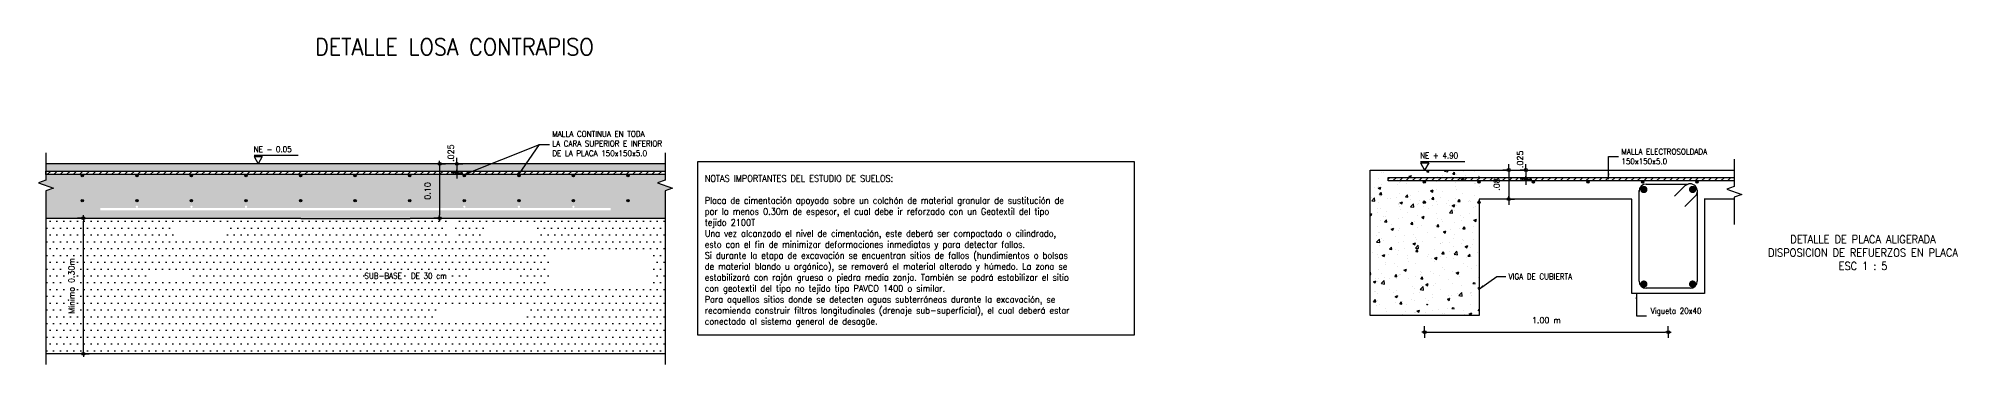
# Model space of a CAD drawing. Header units: feet. Extents: x -398 to 164, y -304 to 319.
# Drawn here: x -240.57 to -235.29, y -154.5 to -153.6 of the extents above; entities that cross this region are included whole.
import ezdxf

# ---------------------------------------------------------------- set-up
doc = ezdxf.new("R2010")
doc.units = ezdxf.units.FT
doc.header["$MEASUREMENT"] = 0
doc.layers.get('DEFPOINTS').update_dxf_attribs({"lineweight": 0})
for name, color, linetype in [('ACERO-2', 11, 'Continuous'), ('ACERO-3', 4, 'Continuous'), ('ACERO-4', 2, 'Continuous'), ('DIM', 7, 'Continuous'), ('ESTR', 7, 'Continuous'), ('FLECHAS', 7, 'Continuous'), ('HATCH', 9, 'Continuous'), ('HATCH-COL', 9, 'Continuous'), ('PLACA', 3, 'Continuous'), ('PROV', 4, 'Continuous'), ('TEXTO', 7, 'Continuous')]:
    doc.layers.add(name, color=color, linetype=linetype)
doc.layers.add('TX', color=60, linetype='Continuous', lineweight=0)
doc.styles.add('D010N', font='romans.shx', dxfattribs={"height": 0.016})
doc.styles.add('ROMANS', font='romans.shx', dxfattribs={"width": 0.9})
doc.styles.add('SETEYCO', font='ROMANS.shx', dxfattribs={"width": 0.9, "height": 0.24})
doc.dimstyles.new('D010', dxfattribs={"dimtxt": 0.15, "dimasz": 0.008, "dimexe": 0, "dimexo": 0, "dimgap": 0.025, "dimtad": 1, "dimzin": 4, "dimdsep": 46, "dimtxsty": 'D010N', "dimblk1": 'DIMBLK', "dimblk2": 'DIMBLK', "dimsah": 1, "dimcen": 0.09, "dimse1": 1, "dimse2": 1, "dimclrd": 9, "dimclre": 256, "dimclrt": 256, "dimadec": 0, "dimazin": 0, "dimtfac": 6, "dimtix": 1, "dimtmove": 2, "dimatfit": 3, "dimfxl": 1, "dimtvp": 0.466667, "dimtolj": 1, "dimtzin": 4, "dimarcsym": 0})
doc.dimstyles.new('D010$7', dxfattribs={"dimtxt": 0.016, "dimasz": 0.016, "dimexe": 0, "dimexo": 0, "dimgap": 0.025, "dimtad": 1, "dimzin": 4, "dimdsep": 46, "dimtxsty": 'D010N', "dimblk1": 'DIMBLK', "dimblk2": 'DIMBLK', "dimsah": 1, "dimcen": 0.09, "dimse1": 1, "dimse2": 1, "dimclrd": 9, "dimclre": 256, "dimclrt": 256, "dimadec": 0, "dimazin": 0, "dimtfac": 6, "dimtix": 1, "dimtmove": 2, "dimatfit": 3, "dimfxl": 1, "dimtvp": 0.466667, "dimtolj": 1, "dimtzin": 4, "dimarcsym": 0})

# ---------------------------------------------------------------- blocks, each defined once
blk = doc.blocks.new('DIMBLK')
for q in [(0, 2), (0, -2), (-1, 0), (1, 0)]:
    blk.add_line((0, 0), q)
blk.add_circle((0, 0), 0.5)
blk = doc.blocks.new('*D365')
at = {"layer": 'DEFPOINTS', "color": 0, "transparency": 16777216}
for p in [(-240.5489, -153.9715), (-239.5477, -153.9465), (-239.4191, -153.9715)]:
    blk.add_point(p, dxfattribs=at)
at = {"layer": 'DIM', "color": 9, "lineweight": -2, "transparency": 16777216}
for p, q in [((-239.4191, -153.9385), (-239.4191, -153.9305)), ((-239.4191, -153.9465), (-239.4191, -153.9715)), ((-239.4191, -153.9795), (-239.4191, -153.9875))]:
    blk.add_line(p, q, dxfattribs=at)
at = {"layer": 'DIM', "color": 9, "lineweight": -2, "transparency": 16777216, "xscale": 0.008, "yscale": 0.008, "zscale": 0.008}
for p, rotation in [((-239.4191, -153.9465), 270), ((-239.4191, -153.9715), 90)]:
    blk.add_blockref('DIMBLK', p, dxfattribs=dict(at, rotation=rotation))
at = {"layer": 'DIM', "transparency": 16777216, "insert": (-239.4355, -153.9173), "char_height": 0.016, "attachment_point": 5, "rotation": 90, "style": 'D010N'}
blk.add_mtext('\\A1;.025', dxfattribs=at)
blk = doc.blocks.new('*D366')
at = {"layer": 'DEFPOINTS', "color": 0, "transparency": 16777216}
for p in [(-239.4191, -153.9465), (-239.4666, -154.0965), (-239.4191, -154.0965)]:
    blk.add_point(p, dxfattribs=at)
at = {"layer": 'DIM', "color": 9, "lineweight": -2, "transparency": 16777216}
blk.add_line((-239.4666, -153.9545), (-239.4666, -154.0885), dxfattribs=at)
at = {"layer": 'DIM', "color": 9, "lineweight": -2, "transparency": 16777216, "xscale": 0.008, "yscale": 0.008, "zscale": 0.008}
for p, rotation in [((-239.4666, -153.9465), 90), ((-239.4666, -154.0965), 270)]:
    blk.add_blockref('DIMBLK', p, dxfattribs=dict(at, rotation=rotation))
at = {"layer": 'DIM', "transparency": 16777216, "insert": (-239.4996, -154.0215), "char_height": 0.016, "attachment_point": 5, "rotation": 90, "style": 'D010N'}
blk.add_mtext('\\A1;0.10', dxfattribs=at)
blk = doc.blocks.new('nivel100')
at = {"layer": 'TEXTO'}
for p, q in [((-0.113, 0.238), (1.102, 0.238)), ((-0.113, 0.199), (0.112, 0.199)), ((-0.113, 0.199), (0, 0)), ((0.112, 0.199), (0, 0))]:
    blk.add_line(p, q, dxfattribs=at)
at = {"layer": 'TEXTO', "style": 'ROMANS', "width": 0.9}
blk.add_attdef('NE+0.00', (-0.123, 0.318), '', height=0.16, dxfattribs=at)
blk = doc.blocks.new('*D367')
at = {"layer": 'DEFPOINTS', "color": 0, "transparency": 16777216}
for p in [(-240.5489, -154.0965), (-240.4456, -154.0965), (-240.5489, -154.4694)]:
    blk.add_point(p, dxfattribs=at)
at = {"layer": 'TEXTO', "color": 9, "lineweight": -2, "transparency": 16777216}
blk.add_line((-240.4456, -154.4614), (-240.4456, -154.1045), dxfattribs=at)
at = {"layer": 'TEXTO', "color": 9, "lineweight": -2, "transparency": 16777216, "xscale": 0.008, "yscale": 0.008, "zscale": 0.008}
for p, rotation in [((-240.4456, -154.0965), 90), ((-240.4456, -154.4694), 270)]:
    blk.add_blockref('DIMBLK', p, dxfattribs=dict(at, rotation=rotation))
at = {"layer": 'TEXTO', "transparency": 16777216, "insert": (-240.4786, -154.2829), "char_height": 0.016, "attachment_point": 5, "rotation": 90, "style": 'D010N'}
blk.add_mtext('\\A1;Mínimo 0.30m', dxfattribs=at)
blk = doc.blocks.new('*D363')
at = {"layer": 'DEFPOINTS', "color": 0, "transparency": 16777216}
for p in [(-236.8589, -153.9888), (-236.6089, -153.9638), (-236.4803, -153.9888)]:
    blk.add_point(p, dxfattribs=at)
at = {"layer": 'DIM', "color": 9, "lineweight": -2, "transparency": 16777216}
for p, q in [((-236.4803, -153.9558), (-236.4803, -153.9478)), ((-236.4803, -153.9638), (-236.4803, -153.9888)), ((-236.4803, -153.9968), (-236.4803, -154.0048))]:
    blk.add_line(p, q, dxfattribs=at)
at = {"layer": 'DIM', "color": 9, "lineweight": -2, "transparency": 16777216, "xscale": 0.008, "yscale": 0.008, "zscale": 0.008}
for p, rotation in [((-236.4803, -153.9638), 270), ((-236.4803, -153.9888), 90)]:
    blk.add_blockref('DIMBLK', p, dxfattribs=dict(at, rotation=rotation))
at = {"layer": 'DIM', "transparency": 16777216, "insert": (-236.4966, -153.9346), "char_height": 0.016, "attachment_point": 5, "rotation": 90, "style": 'D010N'}
blk.add_mtext('\\A1;.025', dxfattribs=at)
blk = doc.blocks.new('*D364')
at = {"layer": 'DEFPOINTS', "color": 0, "transparency": 16777216}
for p in [(-236.4803, -153.9638), (-236.5278, -154.0439), (-236.4803, -154.0439)]:
    blk.add_point(p, dxfattribs=at)
at = {"layer": 'DIM', "color": 9, "lineweight": -2, "transparency": 16777216}
for p, q in [((-236.5278, -153.9558), (-236.5278, -153.9478)), ((-236.5278, -153.9638), (-236.5278, -154.0439)), ((-236.5278, -154.0519), (-236.5278, -154.0599))]:
    blk.add_line(p, q, dxfattribs=at)
at = {"layer": 'DIM', "color": 9, "lineweight": -2, "transparency": 16777216, "xscale": 0.008, "yscale": 0.008, "zscale": 0.008}
for p, rotation in [((-236.5278, -153.9638), 270), ((-236.5278, -154.0439), 90)]:
    blk.add_blockref('DIMBLK', p, dxfattribs=dict(at, rotation=rotation))
at = {"layer": 'DIM', "transparency": 16777216, "insert": (-236.5608, -154.0038), "char_height": 0.016, "attachment_point": 5, "rotation": 90, "style": 'D010N'}
blk.add_mtext('\\A1;.08', dxfattribs=at)
blk = doc.blocks.new('*D368')
at = {"layer": 'DEFPOINTS', "color": 0, "transparency": 16777216}
for p in [(-236.0892, -154.3038), (-236.7589, -154.3638), (-236.0892, -154.4099)]:
    blk.add_point(p, dxfattribs=at)
at = {"layer": 'DIM', "color": 9, "lineweight": -2, "transparency": 16777216}
blk.add_line((-236.7509, -154.4099), (-236.0972, -154.4099), dxfattribs=at)
at = {"layer": 'DIM', "color": 9, "lineweight": -2, "transparency": 16777216, "xscale": 0.008, "yscale": 0.008, "zscale": 0.008, "rotation": 180}
blk.add_blockref('DIMBLK', (-236.7589, -154.4099), dxfattribs=at)
at = {"layer": 'DIM', "color": 9, "lineweight": -2, "transparency": 16777216, "xscale": 0.008, "yscale": 0.008, "zscale": 0.008}
blk.add_blockref('DIMBLK', (-236.0892, -154.4099), dxfattribs=at)
at = {"layer": 'DIM', "transparency": 16777216, "insert": (-236.4241, -154.3769), "char_height": 0.016, "attachment_point": 5, "style": 'D010N'}
blk.add_mtext('\\A1;1.00 m', dxfattribs=at)

msp = doc.modelspace()

# ---------------------------------------------------------------- hatches: boundary and pattern name
at = {"layer": 'ACERO-3'}
h = msp.add_hatch(color=256, dxfattribs=at)
edge = h.paths.add_edge_path()
edge.add_arc((-240.4487, -153.9795), 0.00325, 0, 360)
h = msp.add_hatch(color=256, dxfattribs=at)
edge = h.paths.add_edge_path()
edge.add_arc((-240.2987, -153.9795), 0.00325, 0, 360)
h = msp.add_hatch(color=256, dxfattribs=at)
edge = h.paths.add_edge_path()
edge.add_arc((-240.1487, -153.9795), 0.00325, 0, 360)
h = msp.add_hatch(color=256, dxfattribs=at)
edge = h.paths.add_edge_path()
edge.add_arc((-239.9987, -153.9795), 0.00325, 0, 360)
h = msp.add_hatch(color=256, dxfattribs=at)
edge = h.paths.add_edge_path()
edge.add_arc((-239.8487, -153.9795), 0.00325, 0, 360)
h = msp.add_hatch(color=256, dxfattribs=at)
edge = h.paths.add_edge_path()
edge.add_arc((-239.6987, -153.9795), 0.00325, 0, 360)
h = msp.add_hatch(color=256, dxfattribs=at)
edge = h.paths.add_edge_path()
edge.add_arc((-239.5487, -153.9795), 0.00325, 0, 360)
h = msp.add_hatch(color=256, dxfattribs=at)
edge = h.paths.add_edge_path()
edge.add_arc((-239.3987, -153.9795), 0.00325, 0, 360)
h = msp.add_hatch(color=256, dxfattribs=at)
edge = h.paths.add_edge_path()
edge.add_arc((-239.2487, -153.9795), 0.00325, 0, 360)
h = msp.add_hatch(color=256, dxfattribs=at)
edge = h.paths.add_edge_path()
edge.add_arc((-239.0987, -153.9795), 0.00325, 0, 360)
h = msp.add_hatch(color=256, dxfattribs=at)
edge = h.paths.add_edge_path()
edge.add_arc((-238.9487, -153.9795), 0.00325, 0, 360)
h = msp.add_hatch(color=256, dxfattribs=at)
edge = h.paths.add_edge_path()
edge.add_arc((-236.7598, -153.9969), 0.00325, 0, 360)
h = msp.add_hatch(color=256, dxfattribs=at)
edge = h.paths.add_edge_path()
edge.add_arc((-236.6098, -153.9969), 0.00325, 0, 360)
h = msp.add_hatch(color=256, dxfattribs=at)
edge = h.paths.add_edge_path()
edge.add_arc((-236.4598, -153.9969), 0.00325, 0, 360)
h = msp.add_hatch(color=256, dxfattribs=at)
edge = h.paths.add_edge_path()
edge.add_arc((-236.3098, -153.9969), 0.00325, 0, 360)
h = msp.add_hatch(color=256, dxfattribs=at)
edge = h.paths.add_edge_path()
edge.add_arc((-236.1598, -153.9969), 0.00325, 0, 360)
h = msp.add_hatch(color=256, dxfattribs=at)
edge = h.paths.add_edge_path()
edge.add_arc((-236.0098, -153.9969), 0.00325, 0, 360)
h = msp.add_hatch(color=256, dxfattribs=at)
edge = h.paths.add_edge_path()
edge.add_arc((-240.4487, -154.0481), 0.00325, 0, 360)
h = msp.add_hatch(color=256, dxfattribs=at)
edge = h.paths.add_edge_path()
edge.add_arc((-240.2987, -154.0481), 0.00325, 0, 360)
h = msp.add_hatch(color=256, dxfattribs=at)
edge = h.paths.add_edge_path()
edge.add_arc((-240.1487, -154.0481), 0.00325, 0, 360)
h = msp.add_hatch(color=256, dxfattribs=at)
edge = h.paths.add_edge_path()
edge.add_arc((-239.9987, -154.0481), 0.00325, 0, 360)
h = msp.add_hatch(color=256, dxfattribs=at)
edge = h.paths.add_edge_path()
edge.add_arc((-239.8487, -154.0481), 0.00325, 0, 360)
h = msp.add_hatch(color=256, dxfattribs=at)
edge = h.paths.add_edge_path()
edge.add_arc((-239.6987, -154.0481), 0.00325, 0, 360)
h = msp.add_hatch(color=256, dxfattribs=at)
edge = h.paths.add_edge_path()
edge.add_arc((-239.5487, -154.0481), 0.00325, 0, 360)
h = msp.add_hatch(color=256, dxfattribs=at)
edge = h.paths.add_edge_path()
edge.add_arc((-239.3987, -154.0481), 0.00325, 0, 360)
h = msp.add_hatch(color=256, dxfattribs=at)
edge = h.paths.add_edge_path()
edge.add_arc((-239.2487, -154.0481), 0.00325, 0, 360)
h = msp.add_hatch(color=256, dxfattribs=at)
edge = h.paths.add_edge_path()
edge.add_arc((-239.0987, -154.0481), 0.00325, 0, 360)
h = msp.add_hatch(color=256, dxfattribs=at)
edge = h.paths.add_edge_path()
edge.add_arc((-238.9487, -154.0481), 0.00325, 0, 360)
h = msp.add_hatch(color=256, dxfattribs=at)
edge = h.paths.add_edge_path()
edge.add_arc((-236.7598, -154.0523), 0.00325, 0, 360)
h = msp.add_hatch(color=256, dxfattribs=at)
edge = h.paths.add_edge_path()
edge.add_arc((-236.6098, -154.0523), 0.00325, 0, 360)
at = {"layer": 'HATCH'}
h = msp.add_hatch(dxfattribs=at)
h.set_pattern_fill('AR-CONC', color=256, scale=0.01, style=0)
h.set_pattern_definition([(50, (74.89401, 4.857567), (0.071726018, -0.0062752135), [0.0075, -0.0825]), (355, (74.89401, 4.85757), (-0.013875133, 0.075219213), [0.006, -0.066]), (100.451444, (74.89999, 4.857044), (0.057850885, 0.068943999), [0.006374019, -0.070114211]), (46.1842, (74.89401, 4.87757), (0.106724133, -0.016551928), [0.01125, -0.12375]), (96.635635, (74.90291, 4.87619), (0.093466195, 0.09741186), [0.009561034, -0.105171376]), (351.184164, (74.89401, 4.87757), (0.093466195, 0.09741186), [0.009, -0.099]), (21, (74.90401, 4.872567), (0.059690705, -0.040261889), [0.0075, -0.0825]), (326, (74.90401, 4.87257), (0.024331533, 0.072515005), [0.006, -0.066]), (71.451445, (74.908986, 4.86921), (0.084022238, 0.032253115), [0.006374019, -0.070114211]), (37.5, (74.894012, 4.857567), (0.0012159855, 0.0332893854), [0, -0.0652, 0, -0.067, 0, -0.06625]), (7.5, (74.89401, 4.857567), (0.0263069537, 0.0394411712), [0, -0.0382, 0, -0.0637, 0, -0.02525]), (327.5, (74.871712, 4.857567), (0.0533822436, -0.0022554872), [0, -0.025, 0, -0.078, 0, -0.1035]), (317.5, (74.86171, 4.857567), (0.058318617, 0.010010498), [0, -0.0325, 0, -0.0518, 0, -0.0735])])
edge = h.paths.add_edge_path()
edge.add_line((-239.5477, -154.0965), (-238.8466, -154.0965))
edge.add_line((-238.8466, -154.0965), (-238.8466, -154.0215))
edge.add_line((-238.8466, -154.0215), (-238.826, -154.014))
edge.add_line((-238.826, -154.014), (-238.8672, -153.999))
edge.add_line((-238.8672, -153.999), (-238.8466, -153.9915))
edge.add_line((-238.8466, -153.9915), (-238.8466, -153.9762))
edge.add_line((-238.8466, -153.9762), (-238.9487, -153.9762))
edge.add_arc((-238.9487, -153.9795), 0.00325, 0, 90, ccw=False)
edge.add_arc((-238.9487, -153.9795), 0.00325, -180, 0, ccw=False)
edge.add_arc((-238.9487, -153.9795), 0.00325, 90, 180, ccw=False)
edge.add_line((-238.9487, -153.9762), (-239.0987, -153.9762))
edge.add_arc((-239.0987, -153.9795), 0.00325, 0, 90, ccw=False)
edge.add_arc((-239.0987, -153.9795), 0.00325, -180, 0, ccw=False)
edge.add_arc((-239.0987, -153.9795), 0.00325, 90, 180, ccw=False)
edge.add_line((-239.0987, -153.9762), (-239.2487, -153.9762))
edge.add_arc((-239.2487, -153.9795), 0.00325, 0, 90, ccw=False)
edge.add_arc((-239.2487, -153.9795), 0.00325, -180, 0, ccw=False)
edge.add_arc((-239.2487, -153.9795), 0.00325, 90, 180, ccw=False)
edge.add_line((-239.2487, -153.9762), (-239.3987, -153.9762))
edge.add_arc((-239.3987, -153.9795), 0.00325, 0, 90, ccw=False)
edge.add_arc((-239.3987, -153.9795), 0.00325, -180, 0, ccw=False)
edge.add_arc((-239.3987, -153.9795), 0.00325, 90, 180, ccw=False)
edge.add_line((-239.3987, -153.9762), (-239.5487, -153.9762))
edge.add_arc((-239.5487, -153.9795), 0.00325, 0, 90, ccw=False)
edge.add_arc((-239.5487, -153.9795), 0.00325, -180, 0, ccw=False)
edge.add_arc((-239.5487, -153.9795), 0.00325, 90, 180, ccw=False)
edge.add_line((-239.5487, -153.9762), (-239.6987, -153.9762))
edge.add_arc((-239.6987, -153.9795), 0.00325, 0, 90, ccw=False)
edge.add_arc((-239.6987, -153.9795), 0.00325, -180, 0, ccw=False)
edge.add_arc((-239.6987, -153.9795), 0.00325, 90, 180, ccw=False)
edge.add_line((-239.6987, -153.9762), (-239.8487, -153.9762))
edge.add_arc((-239.8487, -153.9795), 0.00325, 0, 90, ccw=False)
edge.add_arc((-239.8487, -153.9795), 0.00325, -180, 0, ccw=False)
edge.add_arc((-239.8487, -153.9795), 0.00325, 90, 180, ccw=False)
edge.add_line((-239.8487, -153.9762), (-239.9987, -153.9762))
edge.add_arc((-239.9987, -153.9795), 0.00325, 0, 90, ccw=False)
edge.add_arc((-239.9987, -153.9795), 0.00325, -180, 0, ccw=False)
edge.add_arc((-239.9987, -153.9795), 0.00325, 90, 180, ccw=False)
edge.add_line((-239.9987, -153.9762), (-240.1487, -153.9762))
edge.add_arc((-240.1487, -153.9795), 0.00325, 0, 90, ccw=False)
edge.add_arc((-240.1487, -153.9795), 0.00325, -180, 0, ccw=False)
edge.add_arc((-240.1487, -153.9795), 0.00325, 90, 180, ccw=False)
edge.add_line((-240.1487, -153.9762), (-240.2987, -153.9762))
edge.add_arc((-240.2987, -153.9795), 0.00325, 0, 90, ccw=False)
edge.add_arc((-240.2987, -153.9795), 0.00325, -180, 0, ccw=False)
edge.add_arc((-240.2987, -153.9795), 0.00325, 90, 180, ccw=False)
edge.add_line((-240.2987, -153.9762), (-240.4487, -153.9762))
edge.add_arc((-240.4487, -153.9795), 0.00325, 0, 90, ccw=False)
edge.add_arc((-240.4487, -153.9795), 0.00325, -180, 0, ccw=False)
edge.add_arc((-240.4487, -153.9795), 0.00325, 90, 180, ccw=False)
edge.add_line((-240.4487, -153.9762), (-240.5489, -153.9762))
edge.add_line((-240.5489, -153.9762), (-240.5489, -153.9915))
edge.add_line((-240.5489, -153.9915), (-240.5695, -153.999))
edge.add_line((-240.5695, -153.999), (-240.5283, -154.014))
edge.add_line((-240.5283, -154.014), (-240.5489, -154.0215))
edge.add_line((-240.5489, -154.0215), (-240.5489, -154.0965))
edge.add_line((-240.5489, -154.0965), (-239.8477, -154.0965))
edge.add_line((-239.8477, -154.0965), (-239.8477, -154.0969))
edge.add_line((-239.8477, -154.0969), (-239.5477, -154.0969))
edge.add_line((-239.5477, -154.0969), (-239.5477, -154.0965))
edge = h.paths.add_edge_path(flags=16)
edge.add_line((-240.3989, -154.0747), (-240.3989, -154.0682))
edge.add_line((-240.3989, -154.0682), (-240.2987, -154.0682))
edge.add_arc((-240.2987, -154.065), 0.00325, 180, 270, ccw=False)
edge.add_arc((-240.2987, -154.065), 0.00325, 0, 180, ccw=False)
edge.add_arc((-240.2987, -154.065), 0.00325, -90, 0, ccw=False)
edge.add_line((-240.2987, -154.0682), (-240.1487, -154.0682))
edge.add_arc((-240.1487, -154.065), 0.00325, 180, 270, ccw=False)
edge.add_arc((-240.1487, -154.065), 0.00325, 0, 180, ccw=False)
edge.add_arc((-240.1487, -154.065), 0.00325, -90, 0, ccw=False)
edge.add_line((-240.1487, -154.0682), (-239.9987, -154.0682))
edge.add_arc((-239.9987, -154.065), 0.00325, 180, 270, ccw=False)
edge.add_arc((-239.9987, -154.065), 0.00325, 0, 180, ccw=False)
edge.add_arc((-239.9987, -154.065), 0.00325, -90, 0, ccw=False)
edge.add_line((-239.9987, -154.0682), (-239.3987, -154.0682))
edge.add_arc((-239.3987, -154.065), 0.00325, 180, 270, ccw=False)
edge.add_arc((-239.3987, -154.065), 0.00325, 0, 180, ccw=False)
edge.add_arc((-239.3987, -154.065), 0.00325, -90, 0, ccw=False)
edge.add_line((-239.3987, -154.0682), (-239.2487, -154.0682))
edge.add_arc((-239.2487, -154.065), 0.00325, 180, 270, ccw=False)
edge.add_arc((-239.2487, -154.065), 0.00325, 0, 180, ccw=False)
edge.add_arc((-239.2487, -154.065), 0.00325, -90, 0, ccw=False)
edge.add_line((-239.2487, -154.0682), (-239.0987, -154.0682))
edge.add_arc((-239.0987, -154.065), 0.00325, 180, 270, ccw=False)
edge.add_arc((-239.0987, -154.065), 0.00325, 0, 180, ccw=False)
edge.add_arc((-239.0987, -154.065), 0.00325, -90, 0, ccw=False)
edge.add_line((-239.0987, -154.0682), (-238.9966, -154.0682))
edge.add_line((-238.9966, -154.0682), (-238.9966, -154.0747))
edge.add_line((-238.9966, -154.0747), (-240.3989, -154.0747))
h.paths.add_polyline_path([(-238.8466, -153.9465), (-240.5489, -153.9465), (-240.5489, -153.9667), (-238.8466, -153.9667)])
h = msp.add_hatch(dxfattribs=at)
h.set_pattern_fill('ANSI31', color=256, scale=0.1, style=0)
h.set_pattern_definition([(45, (-36.565083, -251.630451), (-0.00883883476, 0.00883883476), [])])
h.paths.add_polyline_path([(-238.8466, -153.9762), (-238.8466, -153.9667), (-240.5489, -153.9667), (-240.5489, -153.9762)])
h = msp.add_hatch(dxfattribs=at)
h.set_pattern_fill('ANSI31', color=256, scale=0.1, style=0)
h.set_pattern_definition([(45, (-33.626227, -251.647829), (-0.00883883476, 0.00883883476), [])])
h.paths.add_polyline_path([(-235.9077, -153.9936), (-235.9077, -153.9841), (-236.8589, -153.9841), (-236.8589, -153.9936)])
at = {"layer": 'HATCH-COL'}
h = msp.add_hatch(dxfattribs=at)
h.set_pattern_fill('DOTS', color=4, scale=0.3)
h.set_pattern_definition([(0, (74.894012, 4.857567), (0.009375, 0.01875), [0, -0.01875])])
h.paths.add_polyline_path([(-238.8466, -154.0965), (-239.5477, -154.0965), (-239.5477, -154.0969), (-239.8477, -154.0969), (-239.8477, -154.0965), (-240.5489, -154.0965), (-240.5489, -154.4694), (-238.8466, -154.4694)])
h.paths.add_polyline_path([(-239.4257, -154.1549), (-239.4257, -154.0989), (-239.4497, -154.0989), (-239.4497, -154.1549)], flags=16)
h.paths.add_polyline_path([(-240.1963, -154.1479), (-240.0503, -154.1479), (-240.0503, -154.1155), (-240.1963, -154.1155)], flags=16)
h.paths.add_polyline_path([(-239.3451, -154.1479), (-239.1992, -154.1479), (-239.1992, -154.1155), (-239.3451, -154.1155)], flags=16)
h.paths.add_polyline_path([(-240.4666, -154.3524), (-240.4666, -154.2134), (-240.4906, -154.2134), (-240.4906, -154.3524)], flags=16)
h.paths.add_polyline_path([(-239.3796, -154.267), (-239.2605, -154.267), (-239.2605, -154.243), (-239.3796, -154.243)], flags=16)
h.paths.add_polyline_path([(-240.2626, -154.267), (-240.1435, -154.267), (-240.1435, -154.243), (-240.2626, -154.243)], flags=16)
h.paths.add_polyline_path([(-239.1608, -154.2777), (-238.8834, -154.2777), (-238.8834, -154.192), (-239.1608, -154.192)], flags=16)
h.paths.add_polyline_path([(-239.4709, -154.3675), (-239.2284, -154.3675), (-239.2284, -154.3405), (-239.4709, -154.3405)], flags=16)

# ---------------------------------------------------------------- linework, layer by layer
at = {"layer": 'ACERO-2'}
for p, q in [((-236.1695, -154.2693), (-236.1695, -154.0206)), ((-236.1495, -154.0025), (-236.034, -154.0025)), ((-236.0716, -154.036), (-236.0433, -154.0077)), ((-236.0433, -154.0643), (-236.015, -154.036)), ((-236.0093, -154.0191), (-236.0093, -154.2693)), ((-236.0293, -154.2893), (-236.1495, -154.2893))]:
    msp.add_line(p, q, dxfattribs=at)
for centre, start, end in [((-236.1495, -154.0225), 90, 180), ((-236.0291, -154.0219), 315, 135), ((-236.1495, -154.2693), 180, 270), ((-236.0293, -154.2693), 270, 0)]:
    msp.add_arc(centre, 0.02, start, end, dxfattribs=at)
at = {"layer": 'ACERO-3'}
for centre in [(-240.4487, -153.9795), (-240.2987, -153.9795), (-240.1487, -153.9795), (-239.9987, -153.9795), (-239.8487, -153.9795), (-239.6987, -153.9795), (-239.5487, -153.9795), (-239.3987, -153.9795), (-239.2487, -153.9795), (-239.0987, -153.9795), (-238.9487, -153.9795), (-236.7598, -153.9969), (-236.6098, -153.9969), (-236.4598, -153.9969), (-236.3098, -153.9969), (-236.1598, -153.9969), (-236.0098, -153.9969), (-240.4487, -154.0481), (-240.2987, -154.0481), (-240.1487, -154.0481), (-239.9987, -154.0481), (-239.8487, -154.0481), (-239.6987, -154.0481), (-239.5487, -154.0481), (-239.3987, -154.0481), (-239.2487, -154.0481), (-239.0987, -154.0481), (-238.9487, -154.0481), (-236.7598, -154.0523), (-236.6098, -154.0523)]:
    msp.add_circle(centre, 0.00325, dxfattribs=at)
at = {"layer": 'ACERO-4'}
for points in [[(-238.8466, -153.9762), (-240.5489, -153.9762), (-240.5489, -153.9667), (-238.8466, -153.9667)], [(-235.9077, -153.9936), (-236.8589, -153.9936), (-236.8589, -153.9841), (-235.9077, -153.9841)]]:
    msp.add_lwpolyline(points, dxfattribs=at)
at = {"layer": 'ESTR', "const_width": 0.01}
for points in [[(-236.1613, -154.0174, 1), (-236.1513, -154.0174, 1)], [(-236.0272, -154.0174, 1), (-236.0172, -154.0174, 1)], [(-236.1613, -154.2777, 1), (-236.1513, -154.2777, 1)], [(-236.0272, -154.2777, 1), (-236.0172, -154.2777, 1)]]:
    msp.add_lwpolyline(points, format="xyb", close=True, dxfattribs=at)
at = {"layer": 'HATCH'}
for p, q in [((-236.8862, -153.9884), (-236.8862, -153.9884)), ((-236.8766, -153.9705), (-236.8766, -153.9705)), ((-236.8717, -153.9718), (-236.8717, -153.9718)), ((-236.8649, -153.9641), (-236.8649, -153.9641)), ((-236.8329, -153.9907), (-236.8329, -153.9907)), ((-236.8258, -153.9963), (-236.8258, -153.9963)), ((-236.8023, -153.9812), (-236.7952, -153.9785)), ((-236.8023, -153.9812), (-236.7973, -153.9845)), ((-236.7973, -153.9845), (-236.7952, -153.9785)), ((-236.7795, -153.9929), (-236.7795, -153.9929)), ((-236.7745, -153.9893), (-236.7745, -153.9893)), ((-236.7719, -153.9946), (-236.7719, -153.9946)), ((-236.7683, -153.9891), (-236.7683, -153.9891)), ((-236.7532, -153.9689), (-236.749, -153.9638)), ((-236.7532, -153.9689), (-236.7472, -153.9694)), ((-236.7472, -153.9694), (-236.7482, -153.9638)), ((-236.7261, -153.9952), (-236.7261, -153.9952)), ((-236.724, -153.9829), (-236.724, -153.9829)), ((-236.71, -153.9791), (-236.71, -153.9791)), ((-236.7088, -153.9863), (-236.7088, -153.9863)), ((-236.7042, -153.9675), (-236.7007, -153.9638)), ((-236.7042, -153.9674), (-236.6953, -153.9688)), ((-236.6953, -153.9688), (-236.6958, -153.9638)), ((-236.6837, -153.983), (-236.6837, -153.983)), ((-236.6815, -153.9752), (-236.6766, -153.9694)), ((-236.6815, -153.9752), (-236.6755, -153.9757)), ((-236.6755, -153.9757), (-236.6766, -153.9694)), ((-236.6727, -153.9975), (-236.6727, -153.9975)), ((-236.672, -153.9754), (-236.672, -153.9754)), ((-236.6585, -153.9892), (-236.6515, -153.9865)), ((-236.6585, -153.9892), (-236.6536, -153.9925)), ((-236.6536, -153.9925), (-236.6515, -153.9865)), ((-236.6517, -153.9691), (-236.6517, -153.9691)), ((-236.6459, -153.978), (-236.6459, -153.978)), ((-236.6207, -153.9683), (-236.6207, -153.9683)), ((-236.6097, -153.9814), (-236.6089, -153.9804)), ((-236.6097, -153.9814), (-236.6089, -153.9815)), ((-236.9057, -154.0395), (-236.9057, -154.0395)), ((-236.9044, -154.0483), (-236.8966, -154.0402)), ((-236.9044, -154.0483), (-236.8955, -154.0497)), ((-236.898, -154.0112), (-236.898, -154.0112)), ((-236.8955, -154.0497), (-236.8966, -154.0402)), ((-236.8863, -154.0134), (-236.8793, -154.0107)), ((-236.8863, -154.0134), (-236.8813, -154.0168)), ((-236.885, -154.0091), (-236.885, -154.0091)), ((-236.8828, -154.0316), (-236.8779, -154.0258)), ((-236.8828, -154.0316), (-236.8768, -154.0321)), ((-236.8813, -154.0168), (-236.8793, -154.0107)), ((-236.879, -154.0371), (-236.879, -154.0371)), ((-236.8768, -154.0321), (-236.8779, -154.0258)), ((-236.8778, -154.0038), (-236.8778, -154.0038)), ((-236.8611, -154.0423), (-236.8611, -154.0423)), ((-236.8523, -154.0418), (-236.8523, -154.0418)), ((-236.8361, -154.0391), (-236.8361, -154.0391)), ((-236.8348, -154.0029), (-236.8348, -154.0029)), ((-236.8271, -154.0296), (-236.8271, -154.0296)), ((-236.8267, -153.9991), (-236.8267, -153.9991)), ((-236.8266, -154.0537), (-236.8196, -154.051)), ((-236.8216, -154.057), (-236.8196, -154.051)), ((-236.811, -154.0378), (-236.8062, -154.0321)), ((-236.811, -154.0378), (-236.8051, -154.0383)), ((-236.8098, -153.9996), (-236.8098, -153.9996)), ((-236.8051, -154.0383), (-236.8062, -154.0321)), ((-236.7989, -154.044), (-236.7989, -154.044)), ((-236.7982, -154.0341), (-236.7982, -154.0341)), ((-236.7757, -154.0226), (-236.7757, -154.0226)), ((-236.7725, -154.0488), (-236.7725, -154.0488)), ((-236.7456, -154.0463), (-236.7456, -154.0463)), ((-236.7426, -154.0214), (-236.7356, -154.0187)), ((-236.7426, -154.0214), (-236.7376, -154.0248)), ((-236.7393, -154.0441), (-236.7345, -154.0384)), ((-236.7393, -154.0441), (-236.7333, -154.0446)), ((-236.7376, -154.0248), (-236.7356, -154.0187)), ((-236.7351, -154.0258), (-236.7351, -154.0258)), ((-236.7333, -154.0446), (-236.7345, -154.0384)), ((-236.7264, -154.0494), (-236.7264, -154.0494)), ((-236.7252, -154.0162), (-236.7252, -154.0162)), ((-236.7142, -154.0387), (-236.7142, -154.0387)), ((-236.7101, -154.0225), (-236.7101, -154.0225)), ((-236.6922, -154.0486), (-236.6922, -154.0486)), ((-236.6745, -154.0419), (-236.6745, -154.0419)), ((-236.6733, -154.0087), (-236.6733, -154.0087)), ((-236.6722, -154.0175), (-236.6722, -154.0175)), ((-236.6676, -154.0504), (-236.6628, -154.0446)), ((-236.6676, -154.0504), (-236.6616, -154.0509)), ((-236.6616, -154.0509), (-236.6628, -154.0446)), ((-236.6558, -154.0287), (-236.6558, -154.0287)), ((-236.6388, -154.0508), (-236.6388, -154.0508)), ((-236.6353, -154.0486), (-236.6353, -154.0486)), ((-236.6319, -154.0507), (-236.6319, -154.0507)), ((-236.6231, -154.0349), (-236.6231, -154.0349)), ((-236.6219, -154.0016), (-236.6219, -154.0016)), ((-236.6193, -153.9997), (-236.6193, -153.9997)), ((-236.6103, -154.0453), (-236.6103, -154.0453)), ((-236.609, -154.0092), (-236.609, -154.0092)), ((-236.9089, -154.0853), (-236.9036, -154.0832)), ((-236.9089, -154.0871), (-236.9056, -154.0893)), ((-236.9056, -154.0893), (-236.9036, -154.0832)), ((-236.8891, -154.0688), (-236.8891, -154.0688)), ((-236.8875, -154.0818), (-236.8875, -154.0818)), ((-236.8846, -154.053), (-236.8846, -154.053)), ((-236.8814, -154.1037), (-236.8814, -154.1037)), ((-236.8802, -154.0704), (-236.8802, -154.0704)), ((-236.8722, -154.0926), (-236.8722, -154.0926)), ((-236.8689, -154.1068), (-236.8641, -154.101)), ((-236.8651, -154.0907), (-236.8651, -154.0907)), ((-236.8629, -154.1073), (-236.8641, -154.101)), ((-236.8624, -154.0785), (-236.8624, -154.0785)), ((-236.8312, -154.0552), (-236.8312, -154.0552)), ((-236.8308, -154.0588), (-236.8308, -154.0588)), ((-236.8295, -154.0962), (-236.8295, -154.0962)), ((-236.8283, -154.0629), (-236.8283, -154.0629)), ((-236.8266, -154.0537), (-236.8216, -154.057)), ((-236.8245, -154.0735), (-236.8245, -154.0735)), ((-236.8188, -154.0949), (-236.8188, -154.0949)), ((-236.8068, -154.0807), (-236.8068, -154.0807)), ((-236.7977, -154.0649), (-236.7899, -154.0568)), ((-236.7976, -154.0649), (-236.7887, -154.0662)), ((-236.7887, -154.0662), (-236.7898, -154.0567)), ((-236.7781, -154.0891), (-236.7781, -154.0891)), ((-236.7779, -154.0575), (-236.7779, -154.0575)), ((-236.7769, -154.0558), (-236.7769, -154.0558)), ((-236.7669, -154.0939), (-236.7599, -154.0912)), ((-236.7669, -154.0939), (-236.7619, -154.0973)), ((-236.7655, -154.0971), (-236.7655, -154.0971)), ((-236.7627, -154.1013), (-236.7627, -154.1013)), ((-236.7619, -154.0973), (-236.7599, -154.0912)), ((-236.7614, -154.0652), (-236.7614, -154.0652)), ((-236.7485, -154.0707), (-236.7485, -154.0707)), ((-236.7364, -154.0619), (-236.7364, -154.0619)), ((-236.7276, -154.0827), (-236.7276, -154.0827)), ((-236.7248, -154.0964), (-236.7248, -154.0964)), ((-236.7245, -154.0597), (-236.7245, -154.0597)), ((-236.7121, -154.0994), (-236.7121, -154.0994)), ((-236.6985, -154.0569), (-236.6985, -154.0569)), ((-236.6909, -154.0814), (-236.6831, -154.0733)), ((-236.6909, -154.0814), (-236.682, -154.0828)), ((-236.6902, -154.0607), (-236.6902, -154.0607)), ((-236.682, -154.0828), (-236.6831, -154.0733)), ((-236.6829, -154.0617), (-236.6759, -154.059)), ((-236.6829, -154.0617), (-236.6779, -154.065)), ((-236.6779, -154.065), (-236.6759, -154.059)), ((-236.6757, -154.0752), (-236.6757, -154.0752)), ((-236.6711, -154.062), (-236.6711, -154.062)), ((-236.6616, -154.088), (-236.6616, -154.088)), ((-236.6587, -154.1016), (-236.6587, -154.1016)), ((-236.652, -154.0957), (-236.652, -154.0957)), ((-236.6366, -154.0847), (-236.6366, -154.0847)), ((-236.6256, -154.1015), (-236.6256, -154.1015)), ((-236.6243, -154.0682), (-236.6243, -154.0682)), ((-236.6232, -154.1019), (-236.6162, -154.0993)), ((-236.6232, -154.1019), (-236.6182, -154.1053)), ((-236.6182, -154.1053), (-236.6162, -154.0993)), ((-236.6177, -154.0642), (-236.6177, -154.0642)), ((-236.8917, -154.1437), (-236.8917, -154.1437)), ((-236.8911, -154.1623), (-236.8833, -154.1542)), ((-236.8887, -154.1179), (-236.8887, -154.1179)), ((-236.8853, -154.1357), (-236.8853, -154.1357)), ((-236.8822, -154.1637), (-236.8833, -154.1542)), ((-236.8826, -154.137), (-236.8826, -154.137)), ((-236.8772, -154.1524), (-236.8772, -154.1524)), ((-236.8689, -154.1068), (-236.8629, -154.1073)), ((-236.8509, -154.1129), (-236.8509, -154.1129)), ((-236.8509, -154.1262), (-236.8439, -154.1235)), ((-236.8509, -154.1262), (-236.8459, -154.1295)), ((-236.8459, -154.1295), (-236.8439, -154.1235)), ((-236.8383, -154.146), (-236.8383, -154.146)), ((-236.8307, -154.1295), (-236.8307, -154.1295)), ((-236.827, -154.1257), (-236.827, -154.1257)), ((-236.814, -154.1441), (-236.814, -154.1441)), ((-236.7972, -154.113), (-236.7923, -154.1073)), ((-236.7972, -154.113), (-236.7912, -154.1136)), ((-236.7912, -154.1136), (-236.7923, -154.1073)), ((-236.789, -154.1408), (-236.789, -154.1408)), ((-236.7877, -154.1046), (-236.7877, -154.1046)), ((-236.7849, -154.1482), (-236.7849, -154.1482)), ((-236.7806, -154.1557), (-236.7806, -154.1557)), ((-236.7794, -154.1224), (-236.7794, -154.1224)), ((-236.7686, -154.1157), (-236.7686, -154.1157)), ((-236.7511, -154.1358), (-236.7511, -154.1358)), ((-236.7316, -154.1505), (-236.7316, -154.1505)), ((-236.7301, -154.1493), (-236.7301, -154.1493)), ((-236.7288, -154.116), (-236.7288, -154.116)), ((-236.7254, -154.1193), (-236.7206, -154.1136)), ((-236.7254, -154.1193), (-236.7195, -154.1198)), ((-236.7195, -154.1198), (-236.7206, -154.1136)), ((-236.7103, -154.1057), (-236.7103, -154.1057)), ((-236.7072, -154.1342), (-236.7002, -154.1315)), ((-236.7072, -154.1342), (-236.7022, -154.1376)), ((-236.7022, -154.1376), (-236.7002, -154.1315)), ((-236.6879, -154.1275), (-236.6879, -154.1275)), ((-236.6782, -154.1527), (-236.6782, -154.1527)), ((-236.6781, -154.1418), (-236.6781, -154.1418)), ((-236.6769, -154.1085), (-236.6769, -154.1085)), ((-236.6629, -154.1242), (-236.6629, -154.1242)), ((-236.6561, -154.1554), (-236.6561, -154.1554)), ((-236.6537, -154.1256), (-236.6489, -154.1199)), ((-236.6537, -154.1256), (-236.6477, -154.1261)), ((-236.6477, -154.1261), (-236.6489, -154.1198)), ((-236.6268, -154.1348), (-236.6268, -154.1348)), ((-236.625, -154.1192), (-236.625, -154.1192)), ((-236.6248, -154.155), (-236.6248, -154.155)), ((-236.9035, -154.1918), (-236.9035, -154.1918)), ((-236.8911, -154.1623), (-236.8822, -154.1637)), ((-236.8894, -154.1954), (-236.8894, -154.1954)), ((-236.8851, -154.2035), (-236.8851, -154.2035)), ((-236.8839, -154.1702), (-236.8839, -154.1702)), ((-236.8752, -154.1987), (-236.8682, -154.196)), ((-236.8752, -154.1987), (-236.8703, -154.2021)), ((-236.8706, -154.1572), (-236.8706, -154.1572)), ((-236.8703, -154.2021), (-236.8682, -154.196)), ((-236.8582, -154.1968), (-236.8582, -154.1968)), ((-236.855, -154.182), (-236.8502, -154.1762)), ((-236.855, -154.182), (-236.849, -154.1825)), ((-236.849, -154.1825), (-236.8502, -154.1762)), ((-236.8403, -154.1835), (-236.8403, -154.1835)), ((-236.8331, -154.196), (-236.8331, -154.196)), ((-236.8319, -154.1628), (-236.8319, -154.1628)), ((-236.8311, -154.1854), (-236.8311, -154.1854)), ((-236.8172, -154.1594), (-236.8172, -154.1594)), ((-236.8153, -154.1802), (-236.8153, -154.1802)), ((-236.8071, -154.2074), (-236.8071, -154.2074)), ((-236.8048, -154.1991), (-236.8048, -154.1991)), ((-236.7912, -154.1664), (-236.7842, -154.1638)), ((-236.7912, -154.1664), (-236.7862, -154.1698)), ((-236.7862, -154.1698), (-236.7842, -154.1638)), ((-236.7844, -154.1789), (-236.7766, -154.1707)), ((-236.7844, -154.1788), (-236.7755, -154.1802)), ((-236.7833, -154.1883), (-236.7785, -154.1825)), ((-236.7833, -154.1883), (-236.7773, -154.1888)), ((-236.7818, -154.189), (-236.7818, -154.189)), ((-236.7773, -154.1888), (-236.7785, -154.1825)), ((-236.7774, -154.1752), (-236.7774, -154.1752)), ((-236.7755, -154.1802), (-236.7766, -154.1707)), ((-236.7728, -154.1754), (-236.7728, -154.1754)), ((-236.7638, -154.1617), (-236.7638, -154.1617)), ((-236.7514, -154.2013), (-236.7514, -154.2013)), ((-236.7488, -154.1973), (-236.7488, -154.1973)), ((-236.7406, -154.2064), (-236.7406, -154.2064)), ((-236.7315, -154.2067), (-236.7245, -154.204)), ((-236.7315, -154.2067), (-236.7266, -154.2101)), ((-236.7313, -154.1826), (-236.7313, -154.1826)), ((-236.7266, -154.2101), (-236.7245, -154.204)), ((-236.7155, -154.2031), (-236.7155, -154.2031)), ((-236.7144, -154.1654), (-236.7144, -154.1654)), ((-236.7143, -154.1669), (-236.7143, -154.1669)), ((-236.7116, -154.1945), (-236.7067, -154.1888)), ((-236.7116, -154.1945), (-236.7056, -154.1951)), ((-236.7105, -154.1639), (-236.7105, -154.1639)), ((-236.7056, -154.1951), (-236.7067, -154.1888)), ((-236.6981, -154.2036), (-236.6981, -154.2036)), ((-236.6905, -154.1873), (-236.6905, -154.1873)), ((-236.6892, -154.1636), (-236.6892, -154.1636)), ((-236.6806, -154.2084), (-236.6806, -154.2084)), ((-236.6793, -154.1751), (-236.6793, -154.1751)), ((-236.6777, -154.1954), (-236.6699, -154.1873)), ((-236.6777, -154.1981), (-236.6777, -154.1981)), ((-236.6776, -154.1954), (-236.6688, -154.1968)), ((-236.6688, -154.1968), (-236.6699, -154.1873)), ((-236.6571, -154.1662), (-236.6571, -154.1662)), ((-236.6513, -154.1586), (-236.6513, -154.1586)), ((-236.6475, -154.1745), (-236.6405, -154.1718)), ((-236.6475, -154.1745), (-236.6425, -154.1778)), ((-236.6447, -154.2058), (-236.6447, -154.2058)), ((-236.6425, -154.1778), (-236.6405, -154.1718)), ((-236.6398, -154.2008), (-236.635, -154.1951)), ((-236.6398, -154.2008), (-236.6339, -154.2013)), ((-236.6339, -154.2013), (-236.635, -154.1951)), ((-236.6322, -154.1773), (-236.6322, -154.1773)), ((-236.6292, -154.2013), (-236.6292, -154.2013)), ((-236.628, -154.1681), (-236.628, -154.1681)), ((-236.6145, -154.1898), (-236.6145, -154.1898)), ((-236.9089, -154.2462), (-236.908, -154.2452)), ((-236.9089, -154.2513), (-236.9069, -154.2515)), ((-236.9069, -154.2515), (-236.908, -154.2452)), ((-236.8863, -154.2368), (-236.8863, -154.2368)), ((-236.8777, -154.2479), (-236.8777, -154.2479)), ((-236.8679, -154.2591), (-236.8679, -154.2591)), ((-236.8666, -154.223), (-236.8666, -154.223)), ((-236.8654, -154.2174), (-236.8654, -154.2174)), ((-236.8566, -154.2613), (-236.8566, -154.2613)), ((-236.8416, -154.2197), (-236.8416, -154.2197)), ((-236.8411, -154.2572), (-236.8363, -154.2515)), ((-236.8411, -154.2572), (-236.8352, -154.2577)), ((-236.8352, -154.2577), (-236.8363, -154.2515)), ((-236.8343, -154.2293), (-236.8343, -154.2293)), ((-236.83, -154.2541), (-236.83, -154.2541)), ((-236.8273, -154.2524), (-236.8273, -154.2524)), ((-236.8243, -154.2502), (-236.8243, -154.2502)), ((-236.8156, -154.239), (-236.8086, -154.2363)), ((-236.8156, -154.239), (-236.8106, -154.2423)), ((-236.8106, -154.2423), (-236.8086, -154.2363)), ((-236.8037, -154.2147), (-236.8037, -154.2147)), ((-236.7842, -154.2556), (-236.7842, -154.2556)), ((-236.783, -154.2223), (-236.783, -154.2223)), ((-236.7709, -154.2524), (-236.7709, -154.2524)), ((-236.7694, -154.2635), (-236.7646, -154.2577)), ((-236.7689, -154.2424), (-236.7689, -154.2424)), ((-236.7669, -154.2458), (-236.7669, -154.2458)), ((-236.7634, -154.264), (-236.7646, -154.2577)), ((-236.7418, -154.2425), (-236.7418, -154.2425)), ((-236.7337, -154.2492), (-236.7337, -154.2492)), ((-236.7325, -154.2159), (-236.7325, -154.2159)), ((-236.7175, -154.2547), (-236.7175, -154.2547)), ((-236.7106, -154.2323), (-236.7106, -154.2323)), ((-236.704, -154.2375), (-236.704, -154.2375)), ((-236.6818, -154.2417), (-236.6818, -154.2417)), ((-236.6718, -154.247), (-236.6648, -154.2443)), ((-236.6718, -154.247), (-236.6669, -154.2503)), ((-236.6669, -154.2503), (-236.6648, -154.2443)), ((-236.6642, -154.2569), (-236.6642, -154.2569)), ((-236.6523, -154.2223), (-236.6523, -154.2223)), ((-236.6408, -154.2292), (-236.6408, -154.2292)), ((-236.6304, -154.2346), (-236.6304, -154.2346)), ((-236.6158, -154.2259), (-236.6158, -154.2259)), ((-236.6108, -154.2592), (-236.6108, -154.2592)), ((-236.8996, -154.2712), (-236.8926, -154.2685)), ((-236.8996, -154.2712), (-236.8946, -154.2746)), ((-236.8976, -154.2987), (-236.8976, -154.2987)), ((-236.8946, -154.2746), (-236.8926, -154.2685)), ((-236.8942, -154.2985), (-236.8942, -154.2985)), ((-236.8929, -154.2624), (-236.8929, -154.2624)), ((-236.8887, -154.3034), (-236.8887, -154.3034)), ((-236.8875, -154.2701), (-236.8875, -154.2701)), ((-236.8856, -154.2624), (-236.8856, -154.2624)), ((-236.8779, -154.2763), (-236.8701, -154.2681)), ((-236.8778, -154.2762), (-236.8689, -154.2776)), ((-236.8689, -154.2776), (-236.87, -154.2681)), ((-236.8563, -154.2936), (-236.8563, -154.2936)), ((-236.8442, -154.301), (-236.8442, -154.301)), ((-236.8399, -154.3115), (-236.8329, -154.3088)), ((-236.8399, -154.3115), (-236.8349, -154.3148)), ((-236.8368, -154.2959), (-236.8368, -154.2959)), ((-236.8356, -154.2626), (-236.8356, -154.2626)), ((-236.8349, -154.3148), (-236.8329, -154.3088)), ((-236.8314, -154.312), (-236.8314, -154.312)), ((-236.8032, -154.2636), (-236.8032, -154.2636)), ((-236.7932, -154.2852), (-236.7932, -154.2852)), ((-236.7908, -154.3032), (-236.7908, -154.3032)), ((-236.7854, -154.2889), (-236.7854, -154.2889)), ((-236.7731, -154.302), (-236.7731, -154.302)), ((-236.7711, -154.2928), (-236.7633, -154.2847)), ((-236.7711, -154.2928), (-236.7622, -154.2942)), ((-236.7694, -154.2635), (-236.7634, -154.264)), ((-236.7681, -154.2819), (-236.7681, -154.2819)), ((-236.7622, -154.2942), (-236.7633, -154.2847)), ((-236.7559, -154.2792), (-236.7489, -154.2765)), ((-236.7559, -154.2792), (-236.7509, -154.2826)), ((-236.7509, -154.2826), (-236.7489, -154.2765)), ((-236.7374, -154.3055), (-236.7374, -154.3055)), ((-236.7349, -154.2825), (-236.7349, -154.2825)), ((-236.7303, -154.277), (-236.7303, -154.277)), ((-236.7147, -154.292), (-236.7147, -154.292)), ((-236.6934, -154.3081), (-236.6934, -154.3081)), ((-236.6929, -154.2641), (-236.6929, -154.264)), ((-236.6929, -154.2641), (-236.6929, -154.264)), ((-236.6908, -154.314), (-236.6908, -154.314)), ((-236.6842, -154.3083), (-236.6842, -154.3083)), ((-236.6841, -154.3078), (-236.6841, -154.3078)), ((-236.683, -154.275), (-236.683, -154.275)), ((-236.6684, -154.3048), (-236.6684, -154.3048)), ((-236.6644, -154.3094), (-236.6566, -154.3013)), ((-236.6644, -154.3093), (-236.6555, -154.3107)), ((-236.6555, -154.3107), (-236.6566, -154.3012)), ((-236.6564, -154.282), (-236.6564, -154.282)), ((-236.6329, -154.3012), (-236.6329, -154.3012)), ((-236.6325, -154.304), (-236.6325, -154.304)), ((-236.6307, -154.31), (-236.6307, -154.31)), ((-236.6305, -154.2998), (-236.6305, -154.2998)), ((-236.626, -154.276), (-236.6239, -154.2736)), ((-236.626, -154.276), (-236.62, -154.2766)), ((-236.62, -154.2766), (-236.6205, -154.2736)), ((-236.6122, -154.2872), (-236.6089, -154.2894)), ((-236.899, -154.3262), (-236.8942, -154.3204)), ((-236.899, -154.3262), (-236.893, -154.3267)), ((-236.896, -154.3633), (-236.896, -154.3633)), ((-236.893, -154.3267), (-236.8942, -154.3204)), ((-236.8899, -154.3367), (-236.8899, -154.3367)), ((-236.8897, -154.322), (-236.8897, -154.322)), ((-236.8826, -154.333), (-236.8826, -154.333)), ((-236.8657, -154.344), (-236.8657, -154.344)), ((-236.8637, -154.3521), (-236.8637, -154.3521)), ((-236.8392, -154.3625), (-236.8392, -154.3625)), ((-236.838, -154.3292), (-236.838, -154.3292)), ((-236.8273, -154.3324), (-236.8224, -154.3267)), ((-236.8273, -154.3324), (-236.8213, -154.333)), ((-236.8213, -154.3329), (-236.8224, -154.3267)), ((-236.8208, -154.3608), (-236.8208, -154.3608)), ((-236.8195, -154.3247), (-236.8195, -154.3247)), ((-236.8103, -154.3543), (-236.8103, -154.3543)), ((-236.8074, -154.334), (-236.8074, -154.334)), ((-236.7944, -154.3214), (-236.7944, -154.3214)), ((-236.7879, -154.3554), (-236.7879, -154.3554)), ((-236.7867, -154.3222), (-236.7867, -154.3222)), ((-236.7829, -154.3558), (-236.7829, -154.3558)), ((-236.7802, -154.3517), (-236.7732, -154.3491)), ((-236.7802, -154.3517), (-236.7752, -154.3551)), ((-236.7752, -154.3551), (-236.7732, -154.3491)), ((-236.7569, -154.3566), (-236.7569, -154.3566)), ((-236.7566, -154.3164), (-236.7566, -154.3164)), ((-236.7529, -154.3356), (-236.7507, -154.333)), ((-236.7502, -154.3356), (-236.7507, -154.333)), ((-236.7491, -154.324), (-236.7491, -154.324)), ((-236.7374, -154.349), (-236.7374, -154.349)), ((-236.7361, -154.3158), (-236.7361, -154.3158)), ((-236.7197, -154.3475), (-236.7197, -154.3475)), ((-236.7109, -154.359), (-236.7109, -154.359)), ((-236.7035, -154.3589), (-236.7035, -154.3589)), ((-236.6962, -154.3195), (-236.6892, -154.3168)), ((-236.6962, -154.3195), (-236.6912, -154.3228)), ((-236.6947, -154.3442), (-236.6947, -154.3442)), ((-236.6912, -154.3228), (-236.6892, -154.3168)), ((-236.6838, -154.345), (-236.6814, -154.3421)), ((-236.6838, -154.345), (-236.6778, -154.3455)), ((-236.6778, -154.3455), (-236.6785, -154.3421)), ((-236.6526, -154.349), (-236.6526, -154.349)), ((-236.6501, -154.3611), (-236.6501, -154.3611)), ((-236.6365, -154.3597), (-236.6295, -154.3571)), ((-236.6365, -154.3597), (-236.6315, -154.3631)), ((-236.6341, -154.3345), (-236.6341, -154.3345)), ((-236.6315, -154.3631), (-236.6295, -154.3571)), ((-236.6121, -154.3513), (-236.6089, -154.3474)), ((-238.8466, -154.4694), (-240.5489, -154.4694))]:
    msp.add_line(p, q, dxfattribs=at)
at = {"layer": 'PLACA'}
for p, q in [((-236.9089, -154.3638), (-236.9089, -153.9638)), ((-236.9089, -153.9638), (-236.6089, -153.9638)), ((-236.6089, -153.9638), (-235.9077, -153.9638)), ((-236.1892, -154.0439), (-236.6089, -154.0439)), ((-236.6089, -154.0439), (-236.6089, -154.3638)), ((-236.1892, -154.3038), (-236.1892, -154.0439)), ((-235.9089, -154.0439), (-235.9904, -154.0439)), ((-235.9892, -154.0439), (-235.9892, -154.3038)), ((-235.9892, -154.3038), (-236.1892, -154.3038)), ((-236.6089, -154.3638), (-236.9089, -154.3638))]:
    msp.add_line(p, q, dxfattribs=at)
for points in [[(-238.8466, -153.9465), (-240.5489, -153.9465)], [(-240.5489, -154.0965), (-239.8477, -154.0965), (-239.8477, -154.0969), (-239.5477, -154.0969), (-239.5477, -154.0965), (-238.8466, -154.0965)]]:
    msp.add_lwpolyline(points, dxfattribs=at)
at = {"layer": 'PROV', "linetype": 'Continuous'}
for points in [[(-240.5489, -153.9165), (-240.5489, -153.9915), (-240.5695, -153.999), (-240.5283, -154.014), (-240.5489, -154.0215), (-240.5489, -154.4994)], [(-238.8466, -153.9165), (-238.8466, -153.9915), (-238.8672, -153.999), (-238.826, -154.014), (-238.8466, -154.0215), (-238.8466, -154.4994)], [(-235.9077, -153.9338), (-235.9077, -154.0088), (-235.9283, -154.0163), (-235.8871, -154.0313), (-235.9077, -154.0388), (-235.9077, -154.1138)]]:
    msp.add_lwpolyline(points, dxfattribs=at)
at = {"layer": 'TEXTO', "color": 3}
msp.add_lwpolyline([(-238.7564, -153.9405), (-237.557, -153.9405), (-237.557, -154.4182), (-238.7564, -154.4182)], close=True, dxfattribs=at)

# ---------------------------------------------------------------- block references
at = {"xscale": 0.1, "yscale": 0.1, "zscale": 0.1}
for p, values in [((-239.9652, -153.9465), {'NE+0.00': 'NE - 0.05'}), ((-236.7589, -153.9638), {'NE+0.00': 'NE + 4.90'})]:
    msp.add_blockref('nivel100', p, dxfattribs=at).add_auto_attribs(values)

# ---------------------------------------------------------------- texts
at = {"layer": 'TEXTO', "attachment_point": 4}
for s, insert, char_height, style in [('DETALLE LOSA CONTRAPISO', (-239.8089, -153.6248), 0.046509, 'SETEYCO'), ('MALLA CONTINUA EN TODA\\PLA CARA SUPERIOR E INFERIOR\\PDE LA PLACA 150x150x5.0', (-239.1568, -153.8912), 0.016, 'SETEYCO'), ('MALLA ELECTROSOLDADA \\P150x150x5.0', (-236.218, -153.9266), 0.016, 'SETEYCO'), ('{\\C3;NOTAS IMPORTANTES DEL ESTUDIO DE SUELOS:\\P}\\PPlaca de cimentación apoyada sobre un colchón de material granular de sustitución de \\Ppor lo menos 0.30m de espesor, el cual debe ir reforzado con un Geotextil del tipo \\Ptejido 2100T\\PUna vez alcanzado el nivel de cimentación, este deberá ser compactado o cilindrado, \\Pesto con el fin de minimizar deformaciones inmediatas y para detectar fallos.\\PSi durante la etapa de excavación se encuentran sitios de fallos (hundimientos o bolsas \\Pde material blando u orgánico), se removerá el material alterado y húmedo. La zona se \\Pestabilizará con rajón grueso o piedra media zonja. También se podrá estabilizar el sitio \\Pcon geotextil del tipo no tejido tipo PAVCO 1400 o similar.\\PPara aquellos sitios donde se detecten aguas subterráneas durante la excavación, se \\Precomienda construir filtros longitudinales (drenaje sub-superficial), el cual deberá estar \\Pconectado al sistema general de desagüe.', (-238.7377, -154.1866), 0.018143, 'ROMANS'), ('SUB-BASE ^IDE 30 cm', (-239.6733, -154.255), 0.016, 'SETEYCO'), ('VIGA DE CUBIERTA', (-236.528, -154.2569), 0.016, 'SETEYCO'), ('Vigueta 20x40', (-236.1373, -154.3541), 0.016, 'SETEYCO')]:
    msp.add_mtext(s, dxfattribs=dict(at, insert=insert, char_height=char_height, style=style))
at = {"layer": 'TX', "insert": (-235.5538, -154.1912), "char_height": 0.022, "attachment_point": 5, "style": 'SETEYCO'}
msp.add_mtext('DETALLE DE PLACA ALIGERADA\\PDISPOSICION DE REFUERZOS EN PLACA\\PESC 1 : 5', dxfattribs=at)

# ---------------------------------------------------------------- dimensions: what is measured, and where the dimension line sits
at = {"layer": 'DIM'}
for base, p1, p2, picture, middle in [((-239.4191, -153.9715), (-239.5477, -153.9465), (-240.5489, -153.9715), '*D365', (-239.4355, -153.9173)), ((-236.4803, -153.9888), (-236.6089, -153.9638), (-236.8589, -153.9888), '*D363', (-236.4966, -153.9346))]:
    dim = msp.add_linear_dim(base=base, p1=p1, p2=p2, angle=90, dimstyle='D010', override={"dimdec": 3}, dxfattribs=at)
    dim.commit()
    dim.dimension.update_dxf_attribs({"geometry": picture, "text_midpoint": middle, "dimtype": 160})
dim = msp.add_linear_dim(base=(-239.4666, -154.0965), p1=(-239.4191, -153.9465), p2=(-239.4191, -154.0965), angle=90, text='0.10', dimstyle='D010', dxfattribs=at)
dim.commit()
dim.dimension.update_dxf_attribs({"geometry": '*D366', "text_midpoint": (-239.4996, -154.0215)})
dim = msp.add_linear_dim(base=(-236.5278, -154.0439), p1=(-236.4803, -153.9638), p2=(-236.4803, -154.0439), angle=90, dimstyle='D010', dxfattribs=at)
dim.commit()
dim.dimension.update_dxf_attribs({"geometry": '*D364', "text_midpoint": (-236.5608, -154.0038)})
dim = msp.add_linear_dim(base=(-236.0892, -154.4099), p1=(-236.7589, -154.3638), p2=(-236.0892, -154.3038), text='1.00 m', dimstyle='D010', dxfattribs=at)
dim.commit()
dim.dimension.update_dxf_attribs({"geometry": '*D368', "text_midpoint": (-236.4241, -154.3769)})
at = {"layer": 'TEXTO'}
dim = msp.add_linear_dim(base=(-240.4456, -154.0965), p1=(-240.5489, -154.4694), p2=(-240.5489, -154.0965), angle=90, text='Mínimo 0.30m', dimstyle='D010', dxfattribs=at)
dim.commit()
dim.dimension.update_dxf_attribs({"geometry": '*D367', "text_midpoint": (-240.4786, -154.2829)})

# ---------------------------------------------------------------- leaders
at = {"layer": 'FLECHAS'}
for points, override in [([(-239.3987, -153.9762), (-239.1922, -153.8939), (-239.1648, -153.8939)], {"dimtad": 0}), ([(-239.2487, -153.9762), (-239.1922, -153.8939), (-239.1648, -153.8939)], {"dimtad": 0}), ([(-236.2533, -153.9888), (-236.2533, -153.9266), (-236.226, -153.9266)], {"dimgap": 0.025, "dimtad": 0}), ([(-236.6108, -154.2922), (-236.56, -154.2569), (-236.536, -154.2569)], {"dimgap": 0.025, "dimtad": 0}), ([(-236.1764, -154.3029), (-236.1764, -154.3651), (-236.1491, -154.3651)], {"dimgap": 0.025, "dimtad": 0})]:
    msp.add_leader(points, dimstyle='D010$7', override=override, dxfattribs=at)

doc.saveas('drawing.dxf')
